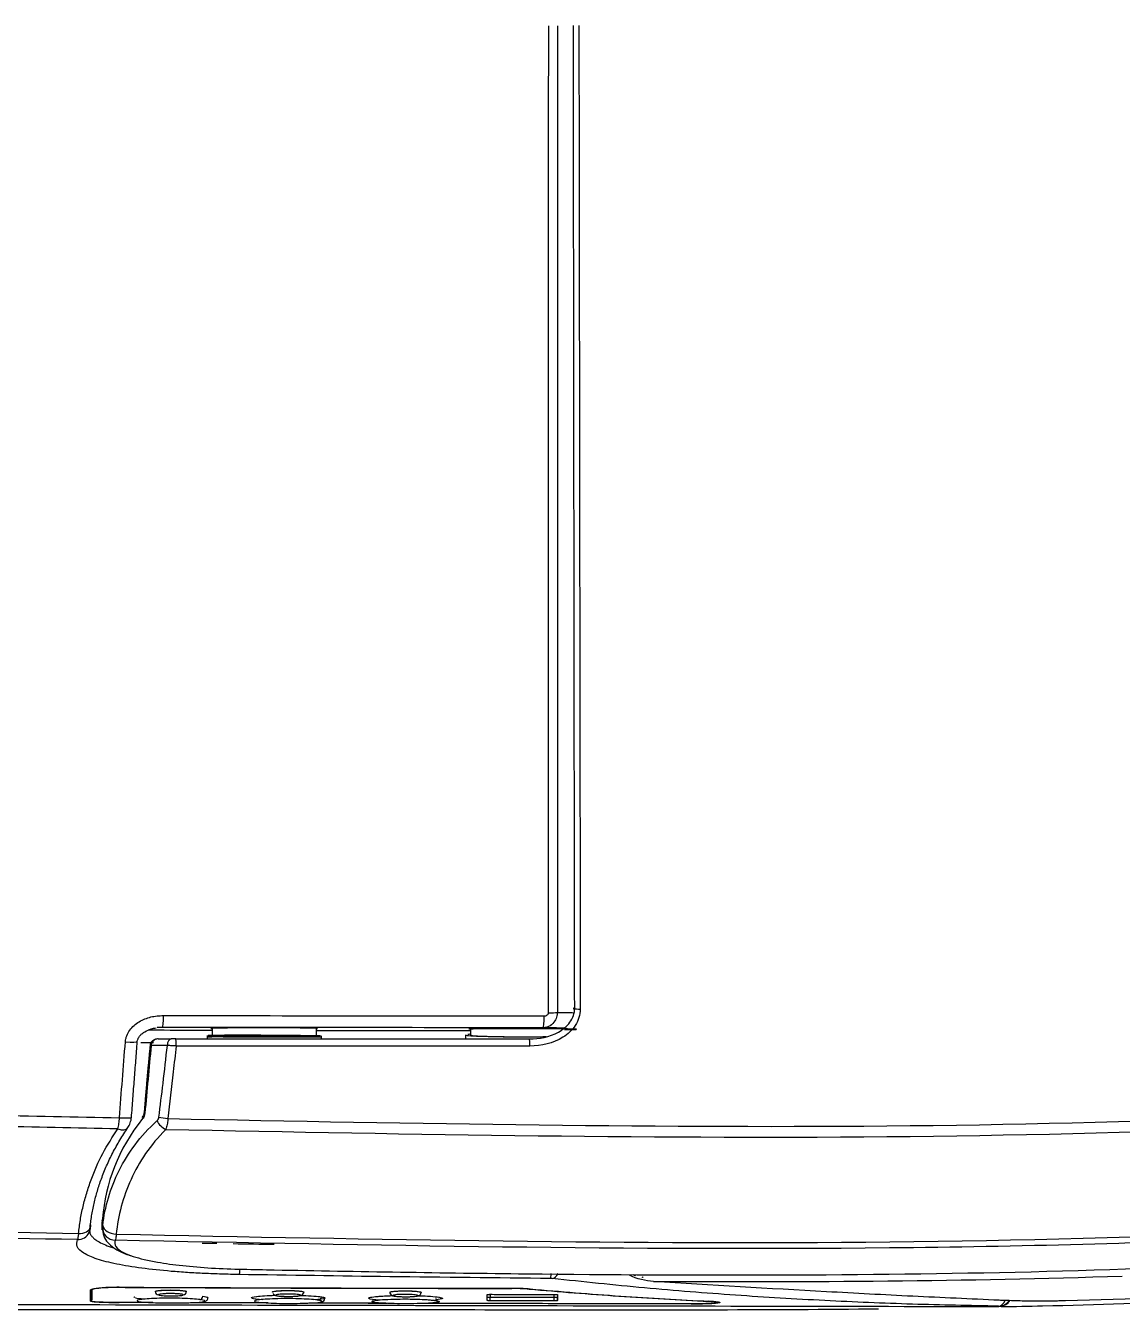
# Model space of a CAD drawing. Header units: millimetres. Extents: x 5 to 3846, y -2727 to 2747.
# Drawn here: x 907.7 to 1076, y 2130.6 to 2327.8 of the extents above; entities that cross this region are included whole.
import ezdxf

# ---------------------------------------------------------------- set-up
doc = ezdxf.new("R2010")
doc.units = ezdxf.units.MM
doc.layers.add('1', color=7, linetype='Continuous')
doc.layers.add('4', color=4, linetype='Continuous')

msp = doc.modelspace()

# ---------------------------------------------------------------- linework, layer by layer
at = {"layer": '1', "color": 7, "linetype": 'Continuous'}
for p, q in [((936.29, 2173.91), (936.29, 2172.74)), ((952.29, 2172.74), (952.29, 2173.91)), ((952.29, 2173.6), (975.94, 2173.58)), ((919.34, 2143.98), (919.34, 2142.95))]:
    msp.add_line(p, q, dxfattribs=at)
at = {"layer": '1', "color": 8, "linetype": 'Continuous'}
for p, q in [((978.97, 2133.07), (978.97, 2132.59)), ((988.79, 2132.58), (988.79, 2133.07)), ((1009.81, 2131.63), (1009.81, 2131.62))]:
    msp.add_line(p, q, dxfattribs=at)
at = {"layer": '1', "color": 7, "linetype": 'Continuous'}
for centre, major_axis, ratio, start_param, end_param in [((928.66, 2176.05), (0, 2), 0.081927, 3.1521, 4.624935), ((944.27, 2173.89), (-8.2, 0), 0.010472, 2.928249, 6.512119), ((983.94, 2173.76), (-8.26, 0), 0.010472, 4.721117, 6.283275), ((983.94, 2173.76), (-8.26, 0), 0.010472, 2.457102, 4.721117), ((922.81, 2172.02), (-1.99, 0.16), 0.083503, 1.657936, 3.157522), ((921.9, 2160.38), (-1.99, 0.15), 0.09032, 1.658066, 3.166962), ((925.99, 2160.05), (0.391, -0.312), 0.557176, 3.134393, 4.102409), ((921.71, 2159.81), (1.64, -1.15), 0.57234, 5.149247, 6.290126), ((915.67, 2143.74), (-1.99, 0.22), 0.66332, 3.044636, 3.304059), ((919.88, 2144.24), (0.48, -0.139), 0.977783, 3.130596, 3.429044), ((915.61, 2143.43), (1.79, -0.89), 0.974551, 0.020115, 0.052298), ((915.61, 2143.43), (1.79, -0.89), 0.974551, 0.095417, 0.393884), ((928.06, 2133.49), (0.356, 0.351), 0.991137, 2.364132, 3.934939), ((935.01, 2132.48), (-0.135, 0.481), 0.970213, 2.856456, 3.343906), ((946.06, 2133.43), (0.428, 0.258), 0.993848, 3.133603, 4.168866)]:
    msp.add_ellipse(centre, major_axis=major_axis, ratio=ratio, start_param=start_param, end_param=end_param, dxfattribs=at)
at = {"layer": '1', "color": 8, "linetype": 'Continuous'}
for centre, major_axis, ratio, start_param, end_param in [((987.06, 2175.99), (0, 2), 0.094224, 3.152111, 4.625013), ((987.71, 2176.46), (-2, 0), 0.087446, 1.664877, 2.464865), ((992.7, 2176.96), (1, 0.002), 0.087177, 2.46915, 4.791685), ((927.26, 2171.28), (0.498, -0.046), 0.084009, 3.137229, 3.972046), ((930.01, 2171.28), (0, -1), 0.599541, 3.141593, 4.712389), ((930.69, 2171.28), (0, 1), 0.066645, 4.62216, 6.283185), ((984.97, 2171.28), (0, -1), 0.078061, 1.480652, 3.141593), ((926.32, 2160.9), (0.498, -0.044), 0.090225, 3.133763, 3.915437), ((929.08, 2159.69), (1.4, -1.43), 0.510541, 4.246757, 5.238312), ((929.36, 2160.25), (1.99, -0.22), 0.0888, 4.039727, 4.788807), ((921.49, 2143.65), (1.99, -0.21), 0.663912, 3.297037, 4.817515), ((915.61, 2143.43), (1.79, -0.89), 0.974551, 5.157704, 6.3033), ((915.67, 2143.74), (-1.99, 0.22), 0.66332, 1.68976, 3.044636), ((921.43, 2143.33), (1.83, -0.81), 0.97539, 3.565792, 5.112067), ((940.45, 2138.09), (-0.03, -2), 0.085166, 0.143114, 0.964976), ((988.2, 2137.49), (-0.02, -2), 0.085173, 0.138366, 0.901749), ((988.47, 2137.48), (-0.22, -1.99), 0.635327, 0.178635, 0.975905), ((931.85, 2133.51), (0.375, 0.331), 0.991868, 3.988671, 5.559479), ((934.41, 2132.76), (0.066, 0.496), 0.855973, 3.290531, 4.861475), ((949.85, 2133.43), (0.456, 0.206), 0.994518, 4.287016, 5.85783), ((952.62, 2132.67), (0.077, 0.494), 0.892689, 3.310411, 4.881332), ((953.09, 2132.45), (-0.21, 0.454), 0.986926, 2.700073, 4.270894), ((964.05, 2133.39), (0.498, -0.047), 0.995391, 3.232943, 4.803763), ((967.85, 2133.37), (0.479, -0.144), 0.995022, 5.001569, 6.572391), ((1056.96, 2133.26), (-0.03, -2), 0.637618, 0.022855, 0.966064), ((1056.96, 2133.26), (1.42, 1.41), 0.999694, 3.932939, 4.876166)]:
    msp.add_ellipse(centre, major_axis=major_axis, ratio=ratio, start_param=start_param, end_param=end_param, dxfattribs=at)
at = {"layer": '1', "color": 7, "linetype": 'Continuous'}
for points, knots in [([(924.16, 2138.9), (925.17, 2138.57), (926.44, 2138.27), (930.24, 2137.61), (933.08, 2137.31), (937.77, 2137.02), (939.37, 2136.96), (942.6, 2136.89), (944.21, 2136.86), (958.73, 2136.59), (971.63, 2136.37), (1010.34, 2135.95), (1036.16, 2135.94), (1113.53, 2137.77), (1164.89, 2141.6), (1228.53, 2152.59), (1241.21, 2155.09), (1266.38, 2160.73), (1278.87, 2163.88), (1303.54, 2171.34), (1315.76, 2175.67), (1339.51, 2186.08), (1350.9, 2192.09), (1367.02, 2202.73), (1372.22, 2206.55), (1382.27, 2214.81), (1387.07, 2219.23), (1400.57, 2233.08), (1408.49, 2243.16), (1418.68, 2259.63), (1421.81, 2265.39), (1427.29, 2277.19), (1429.64, 2283.22), (1435.46, 2301.71), (1437.7, 2314.73), (1437.72, 2327.85)], [0, 0, 0, 0, 0.010146, 0.010146, 0.026112, 0.026112, 0.034094, 0.034094, 0.042077, 0.042077, 0.105938, 0.105938, 0.233662, 0.233662, 0.489108, 0.489108, 0.552969, 0.552969, 0.616831, 0.616831, 0.680692, 0.680692, 0.744554, 0.744554, 0.776485, 0.776485, 0.808415, 0.808415, 0.872277, 0.872277, 0.904208, 0.904208, 0.936138, 0.936138, 1, 1, 1, 1]), ([(1442.39, 2327.85), (1442.39, 2317.96), (1441.18, 2308.26), (1436.81, 2289.25), (1433.6, 2279.84), (1425.63, 2261.99), (1420.88, 2253.49), (1409.94, 2237.28), (1403.73, 2229.56), (1390.35, 2215.42), (1383.14, 2208.94), (1367.69, 2197.13), (1359.39, 2191.79), (1333.68, 2177.56), (1315.47, 2170.4), (1278.1, 2158.72), (1259.23, 2154.21), (1221.31, 2146.49), (1202.24, 2143.35), (1163.94, 2138.3), (1144.7, 2136.39), (1106.08, 2133.56), (1086.72, 2132.57), (1067.27, 2132.08)], [0, 0, 0, 0, 0.0625, 0.0625, 0.125, 0.125, 0.1875, 0.1875, 0.25, 0.25, 0.3125, 0.3125, 0.375, 0.375, 0.5, 0.5, 0.625, 0.625, 0.75, 0.75, 0.875, 0.875, 1, 1, 1, 1]), ([(984.97, 2172.28), (986.51, 2172.28), (988.06, 2172.58), (990.1, 2173.72), (990.72, 2174.21), (991.65, 2175.47), (991.93, 2176.23), (991.92, 2177.01)], [0, 0, 0, 0, 0.5, 0.5, 0.75, 0.75, 1, 1, 1, 1]), ([(989.27, 2176.35), (989.25, 2176.16), (989.22, 2175.7), (988.86, 2174.95), (988.15, 2174.18), (987.44, 2174.05), (987.06, 2173.99)], [0, 0, 0, 0, 0.145748, 0.366398, 0.660868, 1, 1, 1, 1]), ([(987.25, 2175.81), (987.33, 2175.81), (987.42, 2175.83), (987.58, 2175.87), (987.66, 2175.91), (987.76, 2175.99), (987.8, 2176.02), (987.86, 2176.11), (987.88, 2176.15), (987.9, 2176.23), (987.9, 2176.26), (987.9, 2176.28)], [0, 0, 0, 0, 0.292946, 0.292946, 0.570901, 0.570901, 0.738971, 0.738971, 0.909184, 0.909184, 1, 1, 1, 1]), ([(924.8, 2171.87), (924.82, 2172.01), (924.89, 2172.3), (925.14, 2172.72), (925.51, 2173.09), (926.1, 2173.51), (926.85, 2173.8), (927.43, 2173.95), (927.67, 2173.99)], [0, 0, 0, 0, 0.113401, 0.240101, 0.377185, 0.51931, 0.799764, 1, 1, 1, 1]), ([(928.66, 2174.05), (928.44, 2174.04), (928.17, 2174.04), (927.91, 2174.02), (927.85, 2174.02)], [0, 0, 0, 0, 0.801131, 1, 1, 1, 1]), ([(927.69, 2172.25), (927.63, 2172.23), (927.42, 2172.17), (927.13, 2172.01), (926.88, 2171.73), (926.77, 2171.49), (926.77, 2171.35), (926.77, 2171.32)], [0, 0, 0, 0, 0.150971, 0.455718, 0.708236, 0.938069, 1, 1, 1, 1]), ([(928, 2172.28), (928.14, 2172.28), (928.28, 2172.28), (928.94, 2172.28), (929.48, 2172.28), (930.01, 2172.28)], [0, 0, 0, 0, 0.217825, 0.217825, 1, 1, 1, 1]), ([(930.69, 2172.28), (930.63, 2172.28), (930.58, 2172.28), (930.41, 2172.28), (930.3, 2172.28), (930.13, 2172.28), (930.07, 2172.28), (930.01, 2172.28)], [0, 0, 0, 0, 0.230258, 0.230258, 0.703322, 0.703322, 1, 1, 1, 1]), ([(936.29, 2172.79), (937.13, 2172.78), (938.8, 2172.77), (942.96, 2172.75), (945.38, 2172.75), (949.55, 2172.74), (951.29, 2172.75), (953.07, 2172.77), (953.11, 2172.79), (951.46, 2172.82), (949.76, 2172.84), (945.65, 2172.86), (943.24, 2172.86), (939.02, 2172.85), (937.29, 2172.84), (935.5, 2172.82), (935.46, 2172.8), (936.29, 2172.79)], [0, 0, 0, 0, 0.125, 0.125, 0.25, 0.25, 0.375, 0.375, 0.5, 0.5, 0.625, 0.625, 0.75, 0.75, 0.875, 0.875, 1, 1, 1, 1]), ([(935.63, 2172.62), (935.75, 2172.62), (935.94, 2172.62), (936.29, 2172.63), (936.38, 2172.63), (936.47, 2172.63)], [0, 0, 0, 0, 0.774214, 0.774214, 1, 1, 1, 1]), ([(953.07, 2172.58), (953.07, 2172.57), (952.84, 2172.56), (951.45, 2172.55), (949.67, 2172.54), (945.4, 2172.55), (942.93, 2172.55), (938.67, 2172.57), (936.96, 2172.58), (936.11, 2172.59)], [0, 0, 0, 0, 0.147578, 0.147578, 0.431719, 0.431719, 0.715859, 0.715859, 1, 1, 1, 1]), ([(936.29, 2172.81), (936.29, 2172.8), (937.1, 2172.79), (940.01, 2172.77), (942.07, 2172.76), (946.25, 2172.75), (948.35, 2172.75), (951.35, 2172.75), (952.25, 2172.76), (952.29, 2172.78), (952.29, 2172.78), (952.29, 2172.78)], [0, 0, 0, 0, 0.245017, 0.245017, 0.495072, 0.495072, 0.745127, 0.745127, 0.995182, 0.995182, 1, 1, 1, 1]), ([(950.07, 2172.63), (951.12, 2172.63), (951.96, 2172.62), (952.81, 2172.6), (953, 2172.59), (953.06, 2172.58)], [0, 0, 0, 0, 0.601042, 0.601042, 1, 1, 1, 1]), ([(975.16, 2172.89), (975.16, 2172.86), (975.32, 2172.82), (976.4, 2172.73), (978.05, 2172.67), (982.21, 2172.6), (984.68, 2172.6), (987.09, 2172.63), (987.33, 2172.63), (987.57, 2172.63)], [0, 0, 0, 0, 0.169509, 0.169509, 0.562571, 0.562571, 0.955633, 0.955633, 1, 1, 1, 1]), ([(975.95, 2172.89), (975.95, 2172.84), (976.32, 2172.79), (978.05, 2172.68), (979.83, 2172.64), (981.87, 2172.62)], [0, 0, 0, 0, 0.399895, 0.399895, 1, 1, 1, 1]), ([(923.35, 2158.67), (923.42, 2158.77), (923.55, 2159), (923.72, 2159.38), (923.84, 2159.8), (923.89, 2160.09), (923.9, 2160.23)], [0, 0, 0, 0, 0.238444, 0.486281, 0.740508, 1, 1, 1, 1]), ([(925.82, 2160.94), (925.82, 2160.9), (925.81, 2160.78), (925.74, 2160.58), (925.66, 2160.42), (925.6, 2160.37), (925.6, 2160.36)], [0, 0, 0, 0, 0.171932, 0.520055, 0.947055, 1, 1, 1, 1]), ([(919.45, 2144.76), (919.44, 2144.7), (919.43, 2144.55), (919.41, 2144.42), (919.4, 2144.37), (919.4, 2144.38), (919.41, 2144.39)], [0, 0, 0, 0, 0.262093, 0.695913, 0.936859, 1, 1, 1, 1]), ([(919.48, 2143), (919.51, 2142.53), (919.7, 2141.7), (920.48, 2140.72), (921.59, 2139.92), (922.63, 2139.38), (923.51, 2139.11), (923.68, 2139.06)], [0, 0, 0, 0, 0.191113, 0.386306, 0.616131, 0.929216, 1, 1, 1, 1]), ([(1000.83, 2136.11), (1000.91, 2136.08), (1000.99, 2136.05), (1001.12, 2136.01), (1001.18, 2135.99), (1001.23, 2135.98)], [0, 0, 0, 0, 0.593617, 0.593617, 1, 1, 1, 1]), ([(1002.4, 2135.69), (1002.4, 2135.69), (1002.41, 2135.69), (1002.41, 2135.69), (1002.41, 2135.69), (1002.41, 2135.69)], [0, 0, 0, 0, 0.417501, 0.417501, 1, 1, 1, 1]), ([(917.61, 2133.73), (917.62, 2133.76), (917.66, 2133.82), (918.01, 2133.93), (918.81, 2134.05), (920.04, 2134.14), (921.14, 2134.17), (921.72, 2134.17), (922.01, 2134.17)], [0, 0, 0, 0, 0.125476, 0.251075, 0.500433, 0.749382, 0.874732, 1, 1, 1, 1]), ([(922.01, 2134.15), (921.54, 2134.15), (921.07, 2134.15), (920.18, 2134.12), (919.76, 2134.09), (919.03, 2134.03), (918.71, 2134), (918.21, 2133.92), (918.02, 2133.87), (917.84, 2133.8), (917.81, 2133.76), (917.81, 2133.73)], [0, 0, 0, 0, 0.213369, 0.213369, 0.426742, 0.426742, 0.640315, 0.640315, 0.855455, 0.855455, 1, 1, 1, 1]), ([(917.81, 2132.03), (917.81, 2132.12), (917.81, 2132.23), (917.81, 2132.47), (917.81, 2132.6), (917.81, 2133.02), (917.81, 2133.35), (917.81, 2133.73)], [0, 0, 0, 0, 0.250046, 0.250046, 0.500092, 0.500092, 1, 1, 1, 1]), ([(922.01, 2134.17), (932.13, 2134.13), (952.21, 2134.04), (972.3, 2134.02), (982.27, 2134.01)], [0, 0, 0, 0, 0.503731, 1, 1, 1, 1]), ([(922.01, 2134.15), (927.03, 2134.13), (932.05, 2134.11), (942.09, 2134.07), (947.12, 2134.05), (962.18, 2134), (972.22, 2133.99), (982.26, 2133.99)], [0, 0, 0, 0, 0.250001, 0.250001, 0.500001, 0.500001, 1, 1, 1, 1]), ([(927.55, 2133.51), (927.55, 2133.53), (927.57, 2133.54), (927.66, 2133.58), (927.77, 2133.61), (928.05, 2133.65), (928.23, 2133.67), (928.65, 2133.71), (928.89, 2133.72), (929.39, 2133.73), (929.66, 2133.74), (930.2, 2133.74), (930.47, 2133.73), (930.98, 2133.71), (931.22, 2133.7), (931.64, 2133.66), (931.83, 2133.64), (932.12, 2133.6), (932.23, 2133.57), (932.32, 2133.53), (932.34, 2133.52), (932.35, 2133.51)], [0, 0, 0, 0, 0.068863, 0.068863, 0.180101, 0.180101, 0.291237, 0.291237, 0.401112, 0.401112, 0.510797, 0.510797, 0.620738, 0.620738, 0.730338, 0.730338, 0.840242, 0.840242, 0.95097, 0.95097, 1, 1, 1, 1]), ([(984.94, 2133.89), (984.75, 2133.91), (984.55, 2133.92), (984.33, 2133.93), (983.92, 2133.96), (983.47, 2133.98), (983.01, 2133.99), (982.76, 2133.99), (982.51, 2133.99), (982.26, 2133.99)], [0, 0, 0, 0, 0.255535, 0.255535, 0.255535, 0.744155, 0.744155, 0.744155, 1, 1, 1, 1]), ([(982.27, 2134.01), (982.52, 2134.01), (983.03, 2134.01), (983.76, 2133.99), (984.46, 2133.95), (984.87, 2133.92), (985.07, 2133.9)], [0, 0, 0, 0, 0.25011, 0.499976, 0.749877, 1, 1, 1, 1]), ([(984.94, 2133.89), (987.24, 2133.68), (989.53, 2133.49), (994.12, 2133.13), (996.41, 2132.96), (1003.3, 2132.49), (1007.89, 2132.22), (1012.49, 2132)], [0, 0, 0, 0, 0.250022, 0.250022, 0.500044, 0.500044, 1, 1, 1, 1]), ([(985.07, 2133.9), (989.71, 2133.51), (998.88, 2132.74), (1008.07, 2132.25), (1012.61, 2132.01)], [0, 0, 0, 0, 0.505473, 1, 1, 1, 1]), ([(988.48, 2135.5), (988.44, 2135.5), (988.39, 2135.5), (988.29, 2135.51), (988.25, 2135.51), (988.2, 2135.51)], [0, 0, 0, 0, 0.55422, 0.55422, 1, 1, 1, 1]), ([(1056.96, 2131.26), (1052.56, 2131.34), (1043.67, 2131.51), (1030.22, 2132.08), (1016.52, 2132.9), (1002.57, 2134.01), (993.2, 2135), (988.48, 2135.5)], [0, 0, 0, 0, 0.192509, 0.388794, 0.588823, 0.79257, 1, 1, 1, 1]), ([(1057.07, 2132.16), (1052.65, 2132.37), (1048.23, 2132.56), (1039.39, 2132.99), (1034.97, 2133.23), (1021.71, 2133.96), (1012.88, 2134.49), (1004.04, 2135.05)], [0, 0, 0, 0, 0.25, 0.25, 0.5, 0.5, 1, 1, 1, 1]), ([(917.81, 2132.03), (917.81, 2132.01), (917.89, 2131.98), (918.2, 2131.94), (918.44, 2131.92), (919.02, 2131.89), (919.38, 2131.87), (920.18, 2131.85), (920.63, 2131.84), (921.09, 2131.83), (921.39, 2131.83), (921.7, 2131.83), (922.01, 2131.83)], [0, 0, 0, 0, 0.215181, 0.215181, 0.430407, 0.430407, 0.645229, 0.645229, 0.860112, 0.860112, 0.860112, 1, 1, 1, 1]), ([(934.84, 2132.78), (935.22, 2132.73), (935.47, 2132.68), (935.63, 2132.6), (935.66, 2132.58), (935.66, 2132.56)], [0, 0, 0, 0, 0.718295, 0.718295, 1, 1, 1, 1]), ([(935.17, 2132.02), (935.23, 2132.02), (935.33, 2132.06), (935.5, 2132.17), (935.64, 2132.36), (935.65, 2132.5), (935.64, 2132.55)], [0, 0, 0, 0, 0.37243, 0.643539, 0.859582, 1, 1, 1, 1]), ([(942.26, 2132.53), (942.26, 2132.61), (942.55, 2132.69), (943.77, 2132.83), (944.77, 2132.9), (945.93, 2132.93)], [0, 0, 0, 0, 0.461331, 0.461331, 1, 1, 1, 1]), ([(942.26, 2132.53), (942.26, 2132.61), (942.56, 2132.69), (943.77, 2132.83), (944.78, 2132.89), (945.93, 2132.93)], [0, 0, 0, 0, 0.460985, 0.460985, 1, 1, 1, 1]), ([(945.56, 2133.43), (945.54, 2133.45), (945.56, 2133.47), (945.68, 2133.52), (945.78, 2133.54), (946.07, 2133.59), (946.25, 2133.61), (946.68, 2133.64), (946.92, 2133.65), (947.43, 2133.67), (947.7, 2133.67), (948.24, 2133.67), (948.51, 2133.66), (949.01, 2133.64), (949.25, 2133.63), (949.67, 2133.59), (949.85, 2133.57), (950.13, 2133.53), (950.24, 2133.5), (950.33, 2133.46), (950.35, 2133.45), (950.35, 2133.43)], [0, 0, 0, 0, 0.089719, 0.089719, 0.196896, 0.196896, 0.304309, 0.304309, 0.411586, 0.411586, 0.518069, 0.518069, 0.624254, 0.624254, 0.730576, 0.730576, 0.836961, 0.836961, 0.943706, 0.943706, 1, 1, 1, 1]), ([(945.63, 2133.18), (945.63, 2133.17), (945.66, 2133.11), (945.73, 2133.04), (945.84, 2132.97), (945.97, 2132.91), (946.19, 2132.85), (946.6, 2132.8), (947.25, 2132.76), (947.67, 2132.76), (947.86, 2132.76)], [0, 0, 0, 0, 0.007984, 0.062079, 0.115578, 0.179452, 0.296104, 0.578983, 0.818264, 1, 1, 1, 1]), ([(947.86, 2132.76), (947.93, 2132.76), (948.25, 2132.75), (948.82, 2132.77), (949.46, 2132.81), (949.8, 2132.86), (950.01, 2132.92), (950.16, 2133.01), (950.28, 2133.14), (950.35, 2133.3), (950.35, 2133.41), (950.34, 2133.45)], [0, 0, 0, 0, 0.058278, 0.267248, 0.478088, 0.704408, 0.79071, 0.84739, 0.90194, 0.959804, 1, 1, 1, 1]), ([(949.97, 2132.91), (950.04, 2132.91), (950.12, 2132.91), (951.44, 2132.86), (952.46, 2132.78), (953.07, 2132.68)], [0, 0, 0, 0, 0.057267, 0.057267, 1, 1, 1, 1]), ([(949.98, 2132.92), (950.05, 2132.91), (950.12, 2132.91), (951.43, 2132.86), (952.47, 2132.78), (953.07, 2132.68)], [0, 0, 0, 0, 0.055033, 0.055033, 1, 1, 1, 1]), ([(953.07, 2132.68), (953.32, 2132.64), (953.5, 2132.6), (953.67, 2132.52), (953.67, 2132.48), (953.59, 2132.44)], [0, 0, 0, 0, 0.5, 0.5, 1, 1, 1, 1]), ([(962.01, 2132.2), (961.12, 2132.25), (960.52, 2132.33), (960.09, 2132.52), (960.48, 2132.63), (961.97, 2132.79), (962.84, 2132.84), (963.82, 2132.87)], [0, 0, 0, 0, 0.32587, 0.32587, 0.720387, 0.720387, 1, 1, 1, 1]), ([(970.16, 2131.75), (970.96, 2131.82), (971.31, 2131.91), (970.88, 2132.11), (970.13, 2132.21), (967.91, 2132.34), (966.49, 2132.37), (963.81, 2132.34), (962.55, 2132.28), (960.96, 2132.12), (960.61, 2132.01), (961.03, 2131.83), (961.79, 2131.75), (963.98, 2131.64), (965.4, 2131.62), (968.11, 2131.64), (969.35, 2131.68), (970.16, 2131.75)], [0, 0, 0, 0, 0.125, 0.125, 0.25, 0.25, 0.375, 0.375, 0.5, 0.5, 0.625, 0.625, 0.75, 0.75, 0.875, 0.875, 1, 1, 1, 1]), ([(963.55, 2133.39), (963.56, 2133.41), (963.6, 2133.44), (963.78, 2133.49), (963.91, 2133.51), (964.25, 2133.55), (964.45, 2133.57), (964.91, 2133.6), (965.17, 2133.61), (965.69, 2133.62), (965.97, 2133.62), (966.5, 2133.61), (966.76, 2133.61), (967.24, 2133.58), (967.47, 2133.57), (967.84, 2133.53), (968, 2133.5), (968.23, 2133.46), (968.31, 2133.43), (968.35, 2133.39), (968.36, 2133.38), (968.35, 2133.37)], [0, 0, 0, 0, 0.103257, 0.103257, 0.2106, 0.2106, 0.317987, 0.317987, 0.424656, 0.424656, 0.530811, 0.530811, 0.63678, 0.63678, 0.742623, 0.742623, 0.848762, 0.848762, 0.955499, 0.955499, 1, 1, 1, 1]), ([(963.56, 2133.39), (963.56, 2133.37), (963.55, 2133.29), (963.6, 2133.16), (963.69, 2133.02), (963.8, 2132.94), (963.92, 2132.88), (964.11, 2132.82), (964.44, 2132.77), (965.07, 2132.72), (965.54, 2132.71), (965.79, 2132.71)], [0, 0, 0, 0, 0.014897, 0.078548, 0.131577, 0.181815, 0.236714, 0.31767, 0.552757, 0.783417, 1, 1, 1, 1]), ([(964.71, 2132.35), (965.26, 2132.36), (966.41, 2132.37), (968.17, 2132.32), (969.69, 2132.24), (970.54, 2132.13), (970.87, 2132.07), (970.91, 2132.03), (970.78, 2132.12), (970.69, 2132.26), (970.66, 2132.38), (970.66, 2132.43)], [0, 0, 0, 0, 0.176184, 0.368696, 0.564096, 0.754726, 0.848712, 0.923242, 0.951811, 0.97888, 1, 1, 1, 1]), ([(965.79, 2132.71), (965.81, 2132.71), (966.08, 2132.7), (966.62, 2132.71), (967.3, 2132.74), (967.73, 2132.8), (967.95, 2132.85), (968.14, 2132.94), (968.26, 2133.07), (968.34, 2133.21), (968.34, 2133.31), (968.34, 2133.35)], [0, 0, 0, 0, 0.020832, 0.230643, 0.439891, 0.658471, 0.79602, 0.85871, 0.913305, 0.970532, 1, 1, 1, 1]), ([(967.95, 2132.86), (968.43, 2132.85), (968.89, 2132.83), (970.53, 2132.73), (971.35, 2132.62), (971.63, 2132.49), (971.65, 2132.47), (971.65, 2132.45)], [0, 0, 0, 0, 0.224242, 0.224242, 0.873277, 0.873277, 1, 1, 1, 1]), ([(967.96, 2132.87), (968.63, 2132.85), (969.26, 2132.81), (970.89, 2132.69), (971.58, 2132.58), (971.65, 2132.46), (971.66, 2132.46), (971.66, 2132.45)], [0, 0, 0, 0, 0.3119, 0.3119, 0.962201, 0.962201, 1, 1, 1, 1]), ([(978.47, 2133.03), (978.47, 2133.04), (978.48, 2133.04), (978.52, 2133.05), (978.55, 2133.05), (978.62, 2133.06), (978.66, 2133.07), (978.76, 2133.07), (978.81, 2133.07), (978.9, 2133.07), (978.94, 2133.08), (978.97, 2133.08)], [0, 0, 0, 0, 0.216824, 0.216824, 0.433428, 0.433428, 0.651777, 0.651777, 0.862873, 0.862873, 1, 1, 1, 1]), ([(978.47, 2132.12), (978.47, 2132.19), (978.47, 2132.25), (978.47, 2132.39), (978.47, 2132.46), (978.47, 2132.69), (978.47, 2132.85), (978.47, 2133.03)], [0, 0, 0, 0, 0.250041, 0.250041, 0.500083, 0.500083, 1, 1, 1, 1]), ([(978.97, 2132.59), (978.84, 2132.59), (978.71, 2132.6), (978.53, 2132.61), (978.47, 2132.61), (978.47, 2132.62)], [0, 0, 0, 0, 0.5, 0.5, 1, 1, 1, 1]), ([(978.97, 2132.59), (978.92, 2132.59), (978.86, 2132.59), (978.75, 2132.59), (978.7, 2132.6), (978.62, 2132.6), (978.58, 2132.6), (978.52, 2132.61), (978.5, 2132.61), (978.48, 2132.62), (978.47, 2132.62), (978.47, 2132.62)], [0, 0, 0, 0, 0.214454, 0.214454, 0.428896, 0.428896, 0.643516, 0.643516, 0.858504, 0.858504, 1, 1, 1, 1]), ([(978.97, 2132.09), (978.92, 2132.09), (978.86, 2132.09), (978.75, 2132.1), (978.7, 2132.1), (978.61, 2132.1), (978.58, 2132.11), (978.52, 2132.11), (978.5, 2132.11), (978.48, 2132.12), (978.47, 2132.12), (978.47, 2132.12)], [0, 0, 0, 0, 0.215286, 0.215286, 0.430301, 0.430301, 0.647849, 0.647849, 0.85898, 0.85898, 1, 1, 1, 1]), ([(978.97, 2133.08), (979.79, 2133.07), (980.61, 2133.07), (982.24, 2133.07), (983.06, 2133.07), (985.52, 2133.07), (987.15, 2133.07), (988.79, 2133.07)], [0, 0, 0, 0, 0.25, 0.25, 0.5, 0.5, 1, 1, 1, 1]), ([(988.79, 2132.08), (987.97, 2132.08), (987.15, 2132.08), (985.52, 2132.09), (984.7, 2132.09), (982.24, 2132.09), (980.61, 2132.09), (978.97, 2132.09)], [0, 0, 0, 0, 0.25, 0.25, 0.5, 0.5, 1, 1, 1, 1]), ([(988.79, 2133.07), (988.85, 2133.07), (988.9, 2133.07), (989.01, 2133.07), (989.06, 2133.07), (989.15, 2133.06), (989.19, 2133.06), (989.24, 2133.05), (989.27, 2133.04), (989.29, 2133.04), (989.29, 2133.03), (989.29, 2133.03)], [0, 0, 0, 0, 0.214699, 0.214699, 0.429109, 0.429109, 0.646352, 0.646352, 0.857511, 0.857511, 1, 1, 1, 1]), ([(989.29, 2132.61), (989.29, 2132.6), (989.24, 2132.59), (989.05, 2132.58), (988.92, 2132.58), (988.79, 2132.58)], [0, 0, 0, 0, 0.5, 0.5, 1, 1, 1, 1]), ([(989.29, 2132.61), (989.29, 2132.61), (989.28, 2132.6), (989.25, 2132.6), (989.22, 2132.59), (989.15, 2132.59), (989.1, 2132.59), (989.01, 2132.58), (988.96, 2132.58), (988.87, 2132.58), (988.83, 2132.58), (988.79, 2132.58)], [0, 0, 0, 0, 0.215412, 0.215412, 0.430837, 0.430837, 0.646069, 0.646069, 0.860918, 0.860918, 1, 1, 1, 1]), ([(989.29, 2132.11), (989.29, 2132.11), (989.28, 2132.11), (989.24, 2132.1), (989.22, 2132.1), (989.15, 2132.09), (989.1, 2132.09), (989.01, 2132.08), (988.95, 2132.08), (988.86, 2132.08), (988.83, 2132.08), (988.79, 2132.08)], [0, 0, 0, 0, 0.216349, 0.216349, 0.432461, 0.432461, 0.650476, 0.650476, 0.861546, 0.861546, 1, 1, 1, 1]), ([(989.29, 2133.03), (989.29, 2132.94), (989.29, 2132.85), (989.29, 2132.68), (989.29, 2132.6), (989.29, 2132.37), (989.29, 2132.24), (989.29, 2132.11)], [0, 0, 0, 0, 0.250042, 0.250042, 0.500084, 0.500084, 1, 1, 1, 1]), ([(1012.61, 2132.01), (1012.78, 2132), (1013.12, 2131.99), (1013.66, 2131.94), (1014.11, 2131.89), (1014.27, 2131.82), (1014.02, 2131.75), (1013.36, 2131.69), (1012.38, 2131.65), (1011.37, 2131.63), (1010.49, 2131.62), (1010.04, 2131.62), (1009.81, 2131.62)], [0, 0, 0, 0, 0.06338, 0.127001, 0.251257, 0.375101, 0.500144, 0.62517, 0.748939, 0.873079, 0.936621, 1, 1, 1, 1]), ([(1009.81, 2131.63), (1010.28, 2131.63), (1010.75, 2131.63), (1011.64, 2131.64), (1012.06, 2131.65), (1012.8, 2131.68), (1013.12, 2131.7), (1013.62, 2131.73), (1013.8, 2131.76), (1013.9, 2131.78)], [0, 0, 0, 0, 0.249997, 0.249997, 0.499972, 0.499972, 0.750008, 0.750008, 1, 1, 1, 1]), ([(1014.01, 2131.83), (1014.01, 2131.83), (1014, 2131.84), (1013.93, 2131.88), (1013.79, 2131.9), (1013.38, 2131.95), (1013.1, 2131.97), (1012.67, 2132), (1012.58, 2132), (1012.49, 2132)], [0, 0, 0, 0, 0.133095, 0.133095, 0.516735, 0.516735, 0.900353, 0.900353, 1, 1, 1, 1]), ([(1057.02, 2131.2), (1057.49, 2131.2), (1058.04, 2131.4), (1058.53, 2131.89), (1058.62, 2132), (1058.7, 2132.12)], [0, 0, 0, 0, 0.795041, 0.795041, 1, 1, 1, 1]), ([(1067.27, 2132.08), (1067.13, 2132.07), (1066.78, 2132.06), (1066.17, 2132.05), (1065.39, 2132.04), (1063.91, 2132.02), (1061.82, 2132.02), (1059.62, 2132.07), (1058.06, 2132.12), (1057.34, 2132.15), (1057.07, 2132.16)], [0, 0, 0, 0, 0.039834, 0.095031, 0.165446, 0.251113, 0.500048, 0.748985, 0.906231, 1, 1, 1, 1]), ([(1009.81, 2131.63), (1002.49, 2131.63), (995.17, 2131.63), (981.55, 2131.65), (975.25, 2131.67), (968.95, 2131.68)], [0, 0, 0, 0, 0.537184, 0.537184, 1, 1, 1, 1]), ([(1057.02, 2131.2), (1057.01, 2131.21), (1057, 2131.22), (1056.98, 2131.24), (1056.97, 2131.25), (1056.96, 2131.26)], [0, 0, 0, 0, 0.546995, 0.546995, 1, 1, 1, 1])]:
    msp.add_open_spline(points, degree=3, knots=knots, dxfattribs=at)
at = {"layer": '1', "color": 8, "linetype": 'Continuous'}
for points, knots in [([(987.9, 2176.28), (987.9, 2182.08), (987.91, 2194.01), (987.91, 2212.42), (987.92, 2231.85), (987.92, 2257.78), (987.93, 2280.4), (987.92, 2299.36), (987.91, 2312.01), (987.93, 2321.5), (987.94, 2327.82)], [0, 0, 0, 0, 0.115016, 0.236679, 0.364988, 0.499946, 0.749919, 0.812432, 0.874953, 1, 1, 1, 1]), ([(989.28, 2327.82), (989.28, 2323.78), (989.26, 2311.3), (989.27, 2286.03), (989.27, 2251.49), (989.27, 2213.46), (989.27, 2188.27), (989.27, 2176.35)], [0, 0, 0, 0, 0.080033, 0.246671, 0.500006, 0.763458, 1, 1, 1, 1]), ([(929.5, 2160.06), (967.49, 2159.3), (1005.46, 2158.58), (1081.32, 2159.37), (1119.15, 2160.93), (1175.65, 2166.68), (1194.48, 2169.16), (1231.77, 2175.43), (1250.27, 2179.14), (1286.8, 2188.38), (1304.82, 2193.98), (1331.02, 2205.69), (1339.51, 2210.12), (1355.61, 2220.23), (1363.24, 2225.94), (1370.37, 2232.43)], [0, 0, 0, 0, 0.25, 0.25, 0.5, 0.5, 0.625, 0.625, 0.75, 0.75, 0.875, 0.875, 0.9375, 0.9375, 1, 1, 1, 1]), ([(1371.34, 2231.28), (1369.58, 2229.67), (1367.74, 2228.07), (1364.04, 2225), (1362.16, 2223.52), (1356.44, 2219.19), (1352.51, 2216.48), (1340.41, 2208.85), (1331.91, 2204.39), (1305.64, 2192.58), (1287.58, 2186.92), (1250.94, 2177.6), (1232.39, 2173.87), (1194.98, 2167.56), (1176.09, 2165.06), (1119.41, 2159.25), (1081.47, 2157.68), (1005.36, 2156.87), (967.27, 2157.59), (929.15, 2158.35)], [0, 0, 0, 0, 0.015625, 0.015625, 0.03125, 0.03125, 0.0625, 0.0625, 0.125, 0.125, 0.25, 0.25, 0.375, 0.375, 0.5, 0.5, 0.75, 0.75, 1, 1, 1, 1]), ([(1381.14, 2218.9), (1373.75, 2212.14), (1365.83, 2206.09), (1349.08, 2195.26), (1340.3, 2190.49), (1313.45, 2177.96), (1294.7, 2171.77), (1265.93, 2164.2), (1256.28, 2161.98), (1236.94, 2157.9), (1227.23, 2156.05), (1198.03, 2151.02), (1178.44, 2148.37), (1139.06, 2144.27), (1119.29, 2142.83), (1079.77, 2140.89), (1060, 2140.39), (1000.66, 2139.8), (961.06, 2140.58), (921.42, 2141.38)], [0, 0, 0, 0, 0.0625, 0.0625, 0.125, 0.125, 0.25, 0.25, 0.3125, 0.3125, 0.375, 0.375, 0.5, 0.5, 0.625, 0.625, 0.75, 0.75, 1, 1, 1, 1]), ([(921.56, 2142.31), (961.16, 2141.52), (1000.75, 2140.74), (1079.82, 2141.53), (1119.37, 2143.17), (1178.25, 2149.3), (1197.82, 2151.94), (1227.02, 2156.96), (1236.7, 2158.81), (1255.98, 2162.87), (1265.57, 2165.08), (1284.61, 2170.08), (1294.05, 2172.88), (1312.72, 2179.31), (1322, 2182.98), (1339.96, 2191.37), (1348.65, 2196.08), (1365.27, 2206.84), (1373.25, 2212.94), (1380.58, 2219.64)], [0, 0, 0, 0, 0.25, 0.25, 0.5, 0.5, 0.625, 0.625, 0.6875, 0.6875, 0.75, 0.75, 0.8125, 0.8125, 0.875, 0.875, 0.9375, 0.9375, 1, 1, 1, 1]), ([(922.97, 2171.84), (922.99, 2172), (923.03, 2172.31), (923.23, 2172.93), (923.78, 2173.94), (925.04, 2175.03), (926.57, 2175.61), (927.84, 2175.84), (928.49, 2175.86), (928.82, 2175.87)], [0, 0, 0, 0, 0.060596, 0.123917, 0.248819, 0.499605, 0.748837, 0.871885, 1, 1, 1, 1]), ([(928.82, 2175.87), (938.53, 2175.86), (958.01, 2175.84), (977.47, 2175.82), (987.25, 2175.81)], [0, 0, 0, 0, 0.497923, 1, 1, 1, 1]), ([(992.78, 2176.87), (992.78, 2175.98), (992.5, 2175.11), (991.53, 2173.62), (990.86, 2173.01), (988.6, 2171.59), (986.83, 2171.19), (985.05, 2171.19)], [0, 0, 0, 0, 0.25, 0.25, 0.5, 0.5, 1, 1, 1, 1]), ([(926.47, 2173.68), (926.96, 2173.67), (927.46, 2173.67), (930.39, 2173.64), (933.2, 2173.63), (936.2, 2173.62)], [0, 0, 0, 0, 0.17932, 0.17932, 1, 1, 1, 1]), ([(927.27, 2171.66), (926.89, 2171.67), (926.23, 2171.67), (925.59, 2171.68), (925.33, 2171.68)], [0, 0, 0, 0, 0.568315, 1, 1, 1, 1]), ([(928, 2172.28), (927.92, 2172.28), (927.84, 2172.27), (927.61, 2172.22), (927.47, 2172.15), (927.25, 2171.99), (927.16, 2171.9), (927.05, 2171.72), (927, 2171.64), (926.94, 2171.47), (926.93, 2171.37), (926.92, 2171.28)], [0, 0, 0, 0, 0.160434, 0.160434, 0.445995, 0.445995, 0.670675, 0.670675, 0.82999, 0.82999, 1, 1, 1, 1]), ([(929.41, 2171.28), (928.86, 2171.28), (928.31, 2171.28), (927.49, 2171.28), (927.2, 2171.28), (926.92, 2171.28)], [0, 0, 0, 0, 0.641107, 0.641107, 1, 1, 1, 1]), ([(928.75, 2165.46), (928.75, 2165.46), (928.75, 2165.46), (928.98, 2167.4), (929.2, 2169.34), (929.41, 2171.28)], [0, 0, 0, 0, 0.00001, 0.00001, 1, 1, 1, 1]), ([(930.76, 2171.19), (930.65, 2171.19), (930.53, 2171.2), (930.2, 2171.22), (929.98, 2171.23), (929.65, 2171.26), (929.53, 2171.27), (929.41, 2171.28)], [0, 0, 0, 0, 0.230573, 0.230573, 0.703624, 0.703624, 1, 1, 1, 1]), ([(930.76, 2171.19), (930.61, 2169.87), (930.46, 2168.55), (930.04, 2164.84), (929.76, 2162.45), (929.5, 2160.06)], [0, 0, 0, 0, 0.355872, 0.355872, 1, 1, 1, 1]), ([(985.05, 2171.19), (984.38, 2171.19), (983.72, 2171.19), (980.4, 2171.19), (977.74, 2171.19), (964.44, 2171.19), (953.8, 2171.19), (939.03, 2171.19), (934.89, 2171.19), (930.76, 2171.19)], [0, 0, 0, 0, 0.03674, 0.03674, 0.183698, 0.183698, 0.771537, 0.771537, 1, 1, 1, 1]), ([(928.11, 2160.25), (928.32, 2161.99), (928.54, 2163.73), (928.75, 2165.46), (928.75, 2165.46), (928.75, 2165.46)], [0, 0, 0, 0, 0.999989, 0.999989, 1, 1, 1, 1]), ([(759.54, 2161.51), (766.32, 2161.54), (779.88, 2161.6), (800.21, 2161.64), (820.54, 2161.63), (847.63, 2161.48), (874.71, 2161.1), (901.77, 2160.6), (915.3, 2160.33), (922.06, 2160.19)], [0, 0, 0, 0, 0.125001, 0.249997, 0.374992, 0.49999, 0.749992, 0.874995, 1, 1, 1, 1]), ([(921.8, 2158.48), (908.99, 2158.74), (879.78, 2159.34), (825.7, 2160.06), (784.39, 2159.9), (759.5, 2159.8)], [0, 0, 0, 0, 0.237223, 0.540651, 1, 1, 1, 1]), ([(919.5, 2143.65), (919.83, 2146.52), (920.64, 2149.33), (923.37, 2154.81), (925.24, 2157.38), (927.8, 2159.69)], [0, 0, 0, 0, 0.5, 0.5, 1, 1, 1, 1]), ([(921.8, 2158.48), (921.87, 2158.74), (921.99, 2159.25), (922.04, 2159.88), (922.06, 2160.19)], [0, 0, 0, 0, 0.519015, 1, 1, 1, 1]), ([(925.97, 2160.9), (925.95, 2160.74), (925.91, 2160.59), (925.81, 2160.33), (925.75, 2160.22), (925.66, 2160.1), (925.64, 2160.07), (925.62, 2160.05)], [0, 0, 0, 0, 0.478878, 0.478878, 0.887947, 0.887947, 1, 1, 1, 1]), ([(927.8, 2159.69), (927.83, 2159.71), (927.85, 2159.74), (927.94, 2159.84), (928, 2159.92), (928.07, 2160.09), (928.1, 2160.17), (928.11, 2160.25)], [0, 0, 0, 0, 0.186854, 0.186854, 0.638611, 0.638611, 1, 1, 1, 1]), ([(929.5, 2160.06), (929.48, 2159.81), (929.45, 2159.57), (929.37, 2159.07), (929.31, 2158.82), (929.21, 2158.51), (929.19, 2158.43), (929.15, 2158.35)], [0, 0, 0, 0, 0.388516, 0.388516, 0.830637, 0.830637, 1, 1, 1, 1]), ([(915.77, 2142.41), (915.86, 2143.1), (916.03, 2144.49), (916.46, 2146.56), (917, 2148.62), (917.93, 2151.36), (919.36, 2154.7), (921, 2157.24), (921.8, 2158.48)], [0, 0, 0, 0, 0.12546, 0.250371, 0.376601, 0.501619, 0.75539, 1, 1, 1, 1]), ([(929.15, 2158.35), (926.79, 2156.03), (925.08, 2153.44), (922.59, 2147.97), (921.86, 2145.17), (921.56, 2142.31)], [0, 0, 0, 0, 0.5, 0.5, 1, 1, 1, 1]), ([(758.82, 2143.61), (785.08, 2143.72), (811.25, 2143.82), (863.48, 2143.42), (889.58, 2142.93), (915.77, 2142.41)], [0, 0, 0, 0, 0.5, 0.5, 1, 1, 1, 1]), ([(919.45, 2144.71), (919.44, 2144.59), (919.43, 2144.49), (919.41, 2144.33), (919.39, 2144.28), (919.39, 2144.24)], [0, 0, 0, 0, 0.498589, 0.498589, 1, 1, 1, 1]), ([(919.44, 2143.33), (919.45, 2143.36), (919.46, 2143.4), (919.49, 2143.52), (919.49, 2143.58), (919.5, 2143.65)], [0, 0, 0, 0, 0.568047, 0.568047, 1, 1, 1, 1]), ([(915.61, 2141.47), (889.5, 2141.99), (863.37, 2142.48), (811.08, 2142.88), (784.92, 2142.78), (758.75, 2142.68)], [0, 0, 0, 0, 0.5, 0.5, 1, 1, 1, 1]), ([(917.52, 2142.55), (917.52, 2142.53), (917.57, 2142.37), (917.72, 2142.08), (918.07, 2141.7), (918.8, 2141.13), (919.86, 2140.64), (920.94, 2140.28), (921.19, 2140.21)], [0, 0, 0, 0, 0.025263, 0.185941, 0.336176, 0.475974, 0.886959, 1, 1, 1, 1]), ([(921.56, 2142.31), (921.54, 2142.08), (921.52, 2141.87), (921.47, 2141.56), (921.44, 2141.44), (921.42, 2141.38)], [0, 0, 0, 0, 0.499876, 0.499876, 1, 1, 1, 1]), ([(940.44, 2136.11), (939.53, 2136.13), (937.72, 2136.17), (935.06, 2136.27), (932.48, 2136.41), (929.18, 2136.66), (925.35, 2137.06), (921.51, 2137.69), (918.48, 2138.47), (916.46, 2139.37), (915.36, 2140.38), (915.53, 2141.11), (915.61, 2141.47)], [0, 0, 0, 0, 0.062651, 0.124851, 0.187239, 0.250464, 0.375081, 0.500349, 0.6251, 0.750154, 0.875054, 1, 1, 1, 1]), ([(921.42, 2141.38), (921.13, 2140.71), (921.56, 2140.07), (923.08, 2139.29), (923.57, 2139.09), (924.16, 2138.9)], [0, 0, 0, 0, 0.732873, 0.732873, 1, 1, 1, 1]), ([(988.2, 2135.51), (979.98, 2135.59), (964.06, 2135.75), (948.15, 2136), (940.44, 2136.11)], [0, 0, 0, 0, 0.516093, 1, 1, 1, 1]), ([(917.61, 2132.03), (917.61, 2132.24), (917.61, 2132.67), (917.61, 2133.37), (917.61, 2133.73)], [0, 0, 0, 0, 0.49681, 1, 1, 1, 1]), ([(927.55, 2133.51), (927.55, 2133.54), (927.6, 2133.56), (927.78, 2133.61), (927.91, 2133.63), (928.25, 2133.67), (928.46, 2133.68), (928.92, 2133.71), (929.17, 2133.72), (929.7, 2133.73), (929.97, 2133.73), (930.5, 2133.72), (930.77, 2133.71), (931.25, 2133.69), (931.47, 2133.67), (931.78, 2133.64), (931.89, 2133.63), (932.03, 2133.6), (932.08, 2133.6), (932.24, 2133.57), (932.31, 2133.54), (932.34, 2133.51), (932.34, 2133.51), (932.35, 2133.51)], [0, 0, 0, 0, 0.109956, 0.109956, 0.221648, 0.221648, 0.33292, 0.33292, 0.44297, 0.44297, 0.552856, 0.552856, 0.662983, 0.662983, 0.772009, 0.772009, 0.841974, 0.841974, 0.881337, 0.881337, 0.992439, 0.992439, 1, 1, 1, 1]), ([(922.01, 2131.82), (921.72, 2131.82), (921.14, 2131.82), (920.04, 2131.84), (918.81, 2131.88), (918, 2131.93), (917.66, 2131.99), (917.62, 2132.02), (917.61, 2132.03)], [0, 0, 0, 0, 0.125254, 0.251064, 0.500415, 0.749243, 0.874627, 1, 1, 1, 1]), ([(934.41, 2132.26), (933.8, 2132.35), (932.82, 2132.41), (930.57, 2132.49), (929.3, 2132.49), (927.07, 2132.44), (926.08, 2132.37), (924.88, 2132.22), (924.63, 2132.13), (925, 2131.97), (925.6, 2131.89), (927.39, 2131.78), (928.55, 2131.75), (930.95, 2131.74), (932.14, 2131.76), (934.05, 2131.84), (934.73, 2131.9), (935.01, 2131.98)], [0, 0, 0, 0, 0.125, 0.125, 0.25, 0.25, 0.375, 0.375, 0.5, 0.5, 0.625, 0.625, 0.75, 0.75, 0.875, 0.875, 1, 1, 1, 1]), ([(931.85, 2133.01), (931.84, 2133.01), (931.84, 2133.01), (931.82, 2133.04), (931.76, 2133.06), (931.63, 2133.08), (931.6, 2133.09), (931.48, 2133.11), (931.39, 2133.12), (931.15, 2133.14), (930.97, 2133.16), (930.59, 2133.18), (930.39, 2133.18), (929.97, 2133.19), (929.75, 2133.19), (929.33, 2133.18), (929.13, 2133.18), (928.77, 2133.16), (928.6, 2133.14), (928.34, 2133.11), (928.23, 2133.09), (928.09, 2133.05), (928.05, 2133.03), (928.05, 2133.01), (928.06, 2133), (928.06, 2133)], [0, 0, 0, 0, 0.007327, 0.007327, 0.115353, 0.115353, 0.153561, 0.153561, 0.2216, 0.2216, 0.32787, 0.32787, 0.433836, 0.433836, 0.540264, 0.540264, 0.646853, 0.646853, 0.754679, 0.754679, 0.863187, 0.863187, 0.971201, 0.971201, 1, 1, 1, 1]), ([(928.06, 2133), (928.07, 2132.98), (928.1, 2132.97), (928.21, 2132.94), (928.32, 2132.92), (928.58, 2132.88), (928.74, 2132.87), (929.1, 2132.85), (929.3, 2132.84), (929.71, 2132.83), (929.93, 2132.83), (930.35, 2132.83), (930.56, 2132.83), (930.95, 2132.85), (931.13, 2132.86), (931.43, 2132.88), (931.56, 2132.9), (931.75, 2132.93), (931.81, 2132.95), (931.85, 2132.99), (931.86, 2133), (931.85, 2133.01)], [0, 0, 0, 0, 0.071809, 0.071809, 0.180511, 0.180511, 0.288733, 0.288733, 0.396471, 0.396471, 0.503213, 0.503213, 0.610349, 0.610349, 0.71754, 0.71754, 0.824681, 0.824681, 0.933023, 0.933023, 1, 1, 1, 1]), ([(952.62, 2132.17), (952.07, 2132.26), (951.14, 2132.33), (948.86, 2132.42), (947.56, 2132.43), (945.22, 2132.37), (944.18, 2132.31), (942.89, 2132.16), (942.63, 2132.06), (943.01, 2131.89), (943.65, 2131.82), (945.52, 2131.71), (946.73, 2131.68), (949.21, 2131.68), (950.41, 2131.7), (952.28, 2131.79), (952.91, 2131.86), (953.09, 2131.95)], [0, 0, 0, 0, 0.125, 0.125, 0.25, 0.25, 0.375, 0.375, 0.5, 0.5, 0.625, 0.625, 0.75, 0.75, 0.875, 0.875, 1, 1, 1, 1]), ([(945.56, 2133.43), (945.55, 2133.43), (945.55, 2133.44), (945.56, 2133.47), (945.61, 2133.49), (945.8, 2133.54), (945.94, 2133.56), (946.28, 2133.6), (946.49, 2133.61), (946.96, 2133.64), (947.22, 2133.65), (947.74, 2133.66), (948.02, 2133.66), (948.45, 2133.65), (948.61, 2133.64), (948.86, 2133.64), (948.96, 2133.63), (949.28, 2133.61), (949.5, 2133.6), (949.87, 2133.56), (950.03, 2133.54), (950.25, 2133.49), (950.32, 2133.47), (950.35, 2133.44), (950.35, 2133.44), (950.35, 2133.43)], [0, 0, 0, 0, 0.022965, 0.022965, 0.130838, 0.130838, 0.2383, 0.2383, 0.345977, 0.345977, 0.453344, 0.453344, 0.559293, 0.559293, 0.625175, 0.625175, 0.664701, 0.664701, 0.771119, 0.771119, 0.877953, 0.877953, 0.985101, 0.985101, 1, 1, 1, 1]), ([(949.85, 2132.94), (949.85, 2132.94), (949.85, 2132.94), (949.83, 2132.97), (949.77, 2132.99), (949.59, 2133.02), (949.47, 2133.04), (949.18, 2133.07), (949, 2133.09), (948.74, 2133.1), (948.67, 2133.1), (948.47, 2133.11), (948.34, 2133.12), (948, 2133.12), (947.78, 2133.12), (947.37, 2133.11), (947.16, 2133.11), (946.8, 2133.09), (946.63, 2133.07), (946.36, 2133.04), (946.25, 2133.02), (946.1, 2132.99), (946.06, 2132.96), (946.05, 2132.94), (946.05, 2132.94), (946.06, 2132.93)], [0, 0, 0, 0, 0.014961, 0.014961, 0.122353, 0.122353, 0.229277, 0.229277, 0.335658, 0.335658, 0.375058, 0.375058, 0.440899, 0.440899, 0.546884, 0.546884, 0.653667, 0.653667, 0.761347, 0.761347, 0.86897, 0.86897, 0.977012, 0.977012, 1, 1, 1, 1]), ([(946.06, 2132.93), (946.06, 2132.92), (946.09, 2132.9), (946.18, 2132.87), (946.28, 2132.85), (946.53, 2132.82), (946.69, 2132.8), (947.03, 2132.78), (947.23, 2132.77), (947.64, 2132.76), (947.86, 2132.76), (948.28, 2132.76), (948.49, 2132.76), (948.88, 2132.77), (949.07, 2132.78), (949.38, 2132.81), (949.52, 2132.83), (949.72, 2132.86), (949.79, 2132.88), (949.85, 2132.91), (949.86, 2132.92), (949.85, 2132.94)], [0, 0, 0, 0, 0.071057, 0.071057, 0.179866, 0.179866, 0.288731, 0.288731, 0.396751, 0.396751, 0.503826, 0.503826, 0.610739, 0.610739, 0.717608, 0.717608, 0.825338, 0.825338, 0.933613, 0.933613, 1, 1, 1, 1]), ([(953.09, 2131.95), (953.15, 2131.98), (953.17, 2132.01), (953.07, 2132.07), (952.96, 2132.11), (952.75, 2132.15), (952.68, 2132.16), (952.62, 2132.17)], [0, 0, 0, 0, 0.429317, 0.429317, 0.85592, 0.85592, 1, 1, 1, 1]), ([(963.55, 2133.39), (963.56, 2133.4), (963.56, 2133.41), (963.61, 2133.44), (963.69, 2133.46), (963.93, 2133.51), (964.09, 2133.53), (964.48, 2133.56), (964.71, 2133.58), (965.2, 2133.6), (965.47, 2133.6), (965.9, 2133.61), (966.07, 2133.61), (966.34, 2133.6), (966.44, 2133.6), (966.8, 2133.59), (967.05, 2133.58), (967.49, 2133.55), (967.7, 2133.54), (968.02, 2133.49), (968.15, 2133.47), (968.32, 2133.42), (968.36, 2133.4), (968.35, 2133.37), (968.35, 2133.37), (968.35, 2133.37)], [0, 0, 0, 0, 0.037168, 0.037168, 0.144396, 0.144396, 0.251983, 0.251983, 0.359467, 0.359467, 0.465636, 0.465636, 0.531152, 0.531152, 0.570901, 0.570901, 0.676885, 0.676885, 0.783138, 0.783138, 0.889618, 0.889618, 0.996623, 0.996623, 1, 1, 1, 1]), ([(967.85, 2132.88), (967.85, 2132.88), (967.85, 2132.88), (967.86, 2132.9), (967.82, 2132.92), (967.69, 2132.96), (967.59, 2132.98), (967.33, 2133.01), (967.17, 2133.03), (966.82, 2133.05), (966.62, 2133.06), (966.34, 2133.07), (966.26, 2133.07), (966.05, 2133.07), (965.91, 2133.07), (965.57, 2133.07), (965.36, 2133.07), (964.97, 2133.05), (964.79, 2133.04), (964.48, 2133.01), (964.35, 2132.99), (964.16, 2132.95), (964.1, 2132.93), (964.06, 2132.91), (964.05, 2132.9), (964.05, 2132.89)], [0, 0, 0, 0, 0.003392, 0.003392, 0.11071, 0.11071, 0.217319, 0.217319, 0.323521, 0.323521, 0.429344, 0.429344, 0.468926, 0.468926, 0.53436, 0.53436, 0.640424, 0.640424, 0.747568, 0.747568, 0.855264, 0.855264, 0.962711, 0.962711, 1, 1, 1, 1]), ([(964.05, 2132.89), (964.05, 2132.88), (964.07, 2132.86), (964.14, 2132.83), (964.22, 2132.81), (964.44, 2132.78), (964.58, 2132.76), (964.91, 2132.74), (965.11, 2132.73), (965.51, 2132.71), (965.72, 2132.71), (966.15, 2132.71), (966.36, 2132.71), (966.76, 2132.72), (966.95, 2132.73), (967.29, 2132.75), (967.43, 2132.77), (967.66, 2132.8), (967.75, 2132.82), (967.83, 2132.85), (967.85, 2132.86), (967.85, 2132.88)], [0, 0, 0, 0, 0.068493, 0.068493, 0.177509, 0.177509, 0.286511, 0.286511, 0.395203, 0.395203, 0.503071, 0.503071, 0.610116, 0.610116, 0.717286, 0.717286, 0.824712, 0.824712, 0.933115, 0.933115, 1, 1, 1, 1])]:
    msp.add_open_spline(points, degree=3, knots=knots, dxfattribs=at)
at = {"layer": '1', "color": 7, "linetype": 'Continuous'}
for points, degree in [([(991.92, 2177.01), (991.84, 2227.17), (991.79, 2277.5), (991.72, 2327.85)], 3), ([(975.94, 2173.78), (975.94, 2172.84)], 1), ([(990.32, 2173.94), (989.25, 2173.96), (988.16, 2173.97), (987.06, 2173.99)], 3), ([(923.9, 2160.23), (924.8, 2171.87)], 1), ([(926.77, 2171.32), (926.31, 2166.76), (925.95, 2162.2)], 2), ([(930.69, 2172.28), (948.79, 2172.28), (966.88, 2172.28), (984.97, 2172.28)], 3), ([(936.11, 2172.59), (935.7, 2172.6), (935.49, 2172.6), (935.5, 2172.61)], 3), ([(935.5, 2172.79), (935.5, 2172.53), (935.5, 2172.28)], 2), ([(953.09, 2172.28), (953.09, 2172.52), (953.09, 2172.76)], 2), ([(975.15, 2172.9), (975.15, 2172.59), (975.15, 2172.28)], 2), ([(975.85, 2173), (975.72, 2172.99), (975.6, 2172.98), (975.51, 2172.97)], 3), ([(925.95, 2162.2), (925.85, 2160.94)], 1), ([(925.62, 2160.05), (921.83, 2155.39), (919.91, 2150.06), (919.45, 2144.71)], 3), ([(917.53, 2143.15), (918.37, 2151.32), (923.34, 2158.67)], 2), ([(919.39, 2144.24), (919.36, 2144.15), (919.34, 2144.06), (919.34, 2143.96)], 3), ([(917.42, 2142.58), (917.56, 2142.86), (917.64, 2143.4)], 2), ([(917.47, 2142.8), (917.48, 2142.72), (917.49, 2142.63), (917.52, 2142.55)], 3), ([(1004.04, 2135.05), (1002.78, 2135.14), (1001.51, 2135.43), (1000.31, 2136.01)], 3), ([(1002.24, 2135.74), (1002.3, 2135.73), (1002.36, 2135.71), (1002.42, 2135.7)], 3), ([(1002.42, 2135.7), (1002.42, 2135.7), (1002.42, 2135.69), (1002.42, 2135.69)], 3), ([(917.81, 2133.93), (917.81, 2133.18), (917.81, 2132.61), (917.81, 2132.23)], 3), ([(927.16, 2131.81), (925.45, 2131.81), (923.73, 2131.82), (922.01, 2131.83)], 3), ([(924.26, 2132.61), (924.26, 2132.64), (924.32, 2132.68), (924.45, 2132.71)], 3), ([(924.26, 2132.6), (924.26, 2132.64), (924.32, 2132.67), (924.42, 2132.7)], 3), ([(925.83, 2132.33), (925.22, 2132.38), (924.77, 2132.43), (924.51, 2132.49)], 3), ([(944.84, 2131.75), (940.89, 2131.76), (936.93, 2131.78), (932.97, 2131.79)], 3), ([(944.07, 2132.25), (943.24, 2132.3), (942.64, 2132.37), (942.39, 2132.45)], 3), ([(962.93, 2131.7), (958.99, 2131.71), (955.05, 2131.72), (951.1, 2131.73)], 3), ([(953.59, 2132.44), (953.4, 2132.35), (952.78, 2132.28), (951.85, 2132.22)], 3), ([(960.26, 2132.48), (960.25, 2132.57), (960.78, 2132.68), (961.74, 2132.76)], 3), ([(961.74, 2132.76), (962.34, 2132.81), (963.1, 2132.85), (963.94, 2132.88)], 3), ([(971.64, 2132.42), (971.56, 2132.35), (971.18, 2132.28), (970.56, 2132.22)], 3), ([(978.47, 2132.62), (978.47, 2132.74), (978.47, 2132.88), (978.47, 2133.03)], 3), ([(978.47, 2132.12), (978.47, 2132.62)], 1), ([(988.79, 2132.58), (985.52, 2132.58), (982.25, 2132.59), (978.97, 2132.59)], 3), ([(988.79, 2132.58), (985.52, 2132.58), (982.25, 2132.59), (978.97, 2132.59)], 3), ([(989.29, 2133.03), (989.29, 2132.87), (989.29, 2132.73), (989.29, 2132.61)], 3), ([(989.29, 2132.11), (989.29, 2132.61)], 1), ([(902.11, 2131.53), (953.75, 2131.41), (1005.39, 2131.3), (1057.02, 2131.2)], 3)]:
    msp.add_open_spline(points, degree=degree, dxfattribs=at)
at = {"layer": '1', "color": 8, "linetype": 'Continuous'}
for points, degree in [([(992.57, 2327.85), (992.64, 2277.46), (992.7, 2227.07), (992.78, 2176.87)], 3), ([(989.27, 2176.35), (990.13, 2176.34), (990.98, 2176.32), (991.83, 2176.31)], 3), ([(987.06, 2173.99), (967.6, 2174.01), (948.14, 2174.03), (928.66, 2174.05)], 3), ([(922.06, 2160.19), (922.36, 2164.07), (922.66, 2167.96), (922.97, 2171.84)], 3), ([(926.92, 2171.28), (926.6, 2167.82), (926.28, 2164.36), (925.97, 2160.9)], 3), ([(915.77, 2142.41), (915.72, 2141.93), (915.66, 2141.6), (915.61, 2141.47)], 3), ([(936.99, 2140.86), (936.24, 2140.88), (935.5, 2140.89), (934.75, 2140.9)], 3), ([(945.81, 2140.7), (943.7, 2140.74), (941.6, 2140.78), (939.5, 2140.81)], 3), ([(1004.04, 2135.05), (1027.98, 2134.94), (1051.96, 2135.1), (1075.96, 2135.88)], 3), ([(935.01, 2131.98), (935.32, 2132.07), (935.1, 2132.17), (934.41, 2132.26)], 3), ([(978.97, 2132.09), (978.97, 2132.59)], 1), ([(988.79, 2132.08), (988.79, 2132.58)], 1), ([(963.17, 2131.69), (960.04, 2131.69), (956.91, 2131.7), (953.78, 2131.71)], 3), ([(1009.81, 2131.62), (996.99, 2131.63), (984.18, 2131.64), (971.36, 2131.67)], 3)]:
    msp.add_open_spline(points, degree=degree, dxfattribs=at)
at = {"layer": '1', "color": 254, "linetype": 'Continuous'}
msp.add_open_spline([(943.73, 2172.85), (941.85, 2172.85), (940.06, 2172.85), (937.22, 2172.83), (936.32, 2172.82), (936.29, 2172.81), (936.29, 2172.81), (936.29, 2172.81)], degree=3, knots=[0, 0, 0, 0, 0.466345, 0.466345, 0.989462, 0.989462, 1, 1, 1, 1], dxfattribs=at)
at = {"layer": '4', "color": 7, "linetype": 'Continuous'}
for points, knots in [([(1383.77, 2207.97), (1380.98, 2205.61), (1378.12, 2203.33), (1368.52, 2196.17), (1361.47, 2191.6), (1347.07, 2183.42), (1339.68, 2179.76), (1317.03, 2169.8), (1301.24, 2164.51), (1269.27, 2155.57), (1253.12, 2151.89), (1204.37, 2142.27), (1171.35, 2138.02), (1121.75, 2133.81), (1105.19, 2132.8), (1080.33, 2131.72), (1072.04, 2131.43), (1061.61, 2131.21), (1059.48, 2131.17), (1057.35, 2131.13)], [0, 0, 0, 0, 0.032301, 0.032301, 0.105299, 0.105299, 0.178297, 0.178297, 0.324294, 0.324294, 0.47029, 0.47029, 0.762282, 0.762282, 0.908278, 0.908278, 0.981276, 0.981276, 1, 1, 1, 1]), ([(1038.56, 2130.81), (1022.06, 2130.62), (1005.55, 2130.66), (972.44, 2130.67), (955.84, 2130.68), (926.57, 2130.67), (913.91, 2130.67), (901.25, 2130.67)], [0, 0, 0, 0, 0.360685, 0.360685, 0.723366, 0.723366, 1, 1, 1, 1])]:
    msp.add_open_spline(points, degree=3, knots=knots, dxfattribs=at)

doc.saveas('drawing.dxf')
